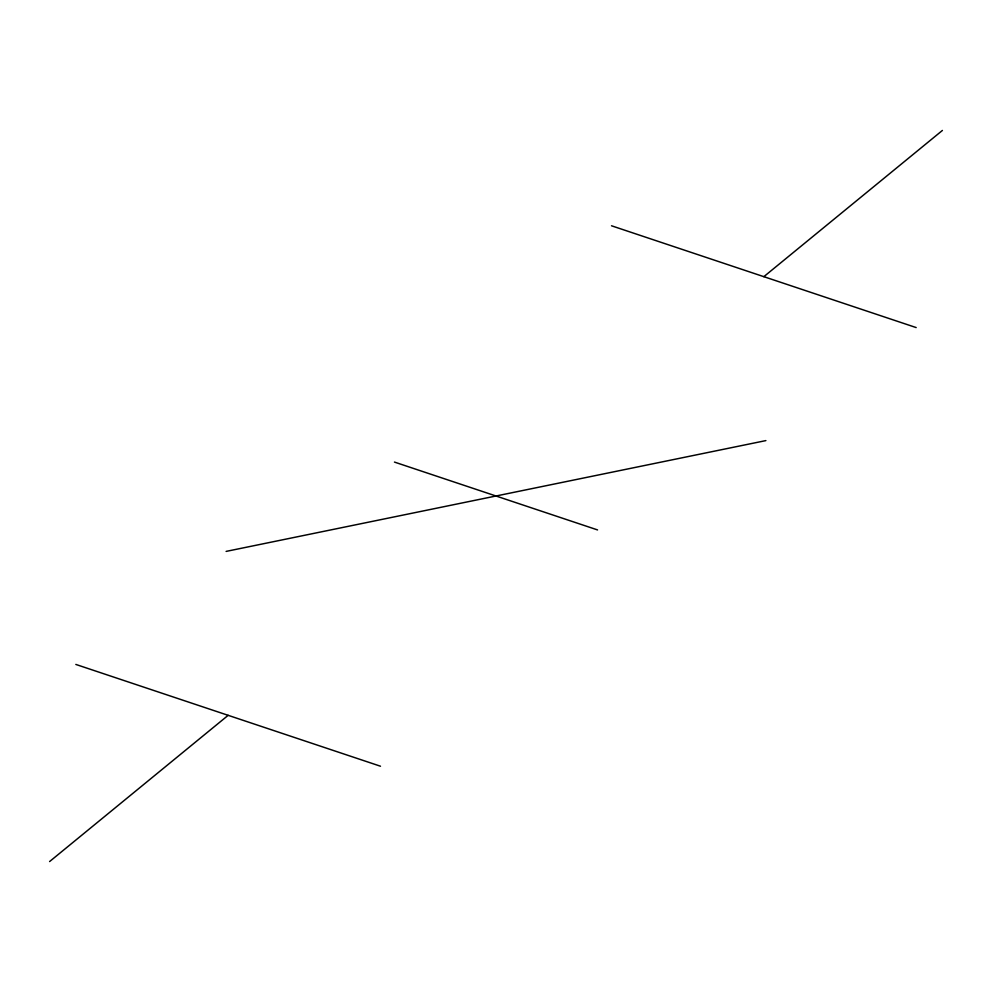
<?xml version="1.0" encoding="UTF-8"?>
<svg xmlns="http://www.w3.org/2000/svg" width="992" height="992" viewBox="0 0 992 992"><rect width="100%" height="100%" fill="white"/><g stroke="black" fill="none" stroke-linecap="round" stroke-linejoin="round"><path stroke-width="1.49" d="M49.6 861.552L228.16 715.331M763.84 276.669L942.4 130.448M226.114 551.403L765.886 440.597M611.506 225.779L916.174 327.571M394.444 462.074L597.556 529.926M75.826 664.429L380.494 766.221"/></g></svg>
